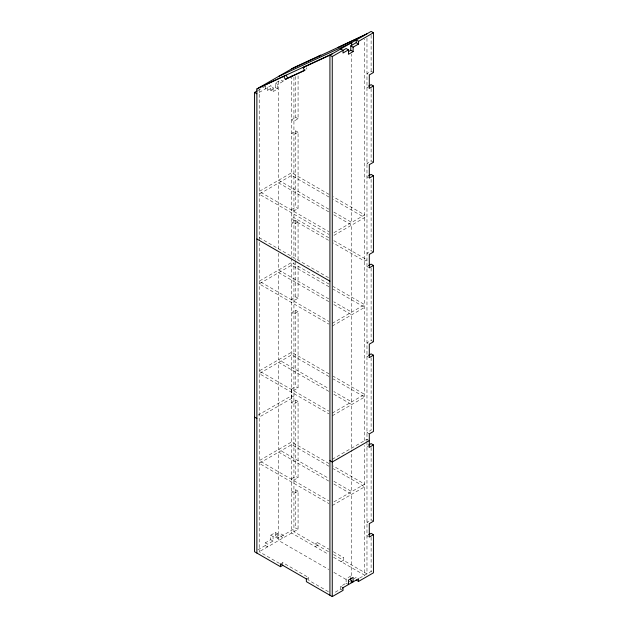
<?xml version="1.0" encoding="UTF-8"?>
<svg xmlns="http://www.w3.org/2000/svg" width="628" height="628" viewBox="0 0 628 628"><rect width="100%" height="100%" fill="white"/><g stroke="black" fill="none" stroke-linecap="round" stroke-linejoin="round"><path stroke-width="0.47" stroke-dasharray="3.14 2.35" d="M279.421 563.395L259.215 551.729L259.215 89.537M291.596 398.435L291.596 258.618M293.928 77.26L293.928 258.571M364.64 440.613L364.64 39.046M366.972 442.151L366.972 37.672M257.857 90.518L265.299 86.224L267.63 87.567L267.63 90.259L265.299 88.909L265.299 86.224M259.215 92.426L270.739 85.769L273.07 87.119L273.07 91.602L270.739 90.259L270.739 85.769M270.739 90.259L275.402 87.567L275.402 83.077L280.842 79.937L283.173 81.287L283.173 78.594M267.63 90.259L273.07 87.119M275.402 83.077L277.733 84.427L283.173 81.287M273.07 91.602L277.733 88.917L277.733 84.427M373.448 72.542L371.117 71.2L366.972 73.594L369.303 74.936M298.072 118.763L295.741 117.412L291.596 119.807L293.928 121.149L298.072 118.763L298.072 75.847M298.072 132.218L295.741 130.875L291.596 133.269L293.928 134.612L298.072 132.218L298.072 208.496L293.928 210.89L291.596 209.54L295.741 207.146L298.072 208.496M373.448 162.283L371.117 160.933L366.972 163.327L369.303 164.669M298.072 221.959L295.741 220.609L291.596 223.003L293.928 224.345L298.072 221.959L298.072 261.067M333.955 232.643L364.64 214.925L333.217 196.776M333.955 235.335L364.64 217.618L333.217 199.469M373.448 252.016L371.117 250.666L366.972 253.06L369.303 254.411M298.072 298.229L295.741 296.887L291.596 299.273L293.928 300.624L298.072 298.229L298.072 264.985M298.072 311.692L295.741 310.342L291.596 312.736L293.928 314.086L298.072 311.692L298.072 387.963L293.928 390.357L291.596 389.015L291.596 533.039L328.538 554.367M332.259 323.357L364.64 304.659L333.217 286.517M332.259 326.05L364.64 307.351L333.217 289.21M373.448 341.75L371.117 340.407L366.972 342.802L369.303 344.144M291.596 389.015L295.741 386.62L298.072 387.963M257.92 415.187L291.596 395.742L293.928 397.092L259.215 417.133M298.072 401.425L295.741 400.083L291.596 402.47L293.928 403.82L298.072 401.425L298.072 477.704L293.928 480.098L291.596 478.748L295.741 476.354L298.072 477.704M332.259 413.091L364.64 394.4L333.217 376.251M332.259 415.783L364.64 397.084L333.217 378.943M332.259 459.304L366.972 439.262L369.303 440.613M298.072 491.159L295.741 489.816L291.596 492.211L293.928 493.553L298.072 491.159L298.072 529.302L259.215 551.729M257.857 549.822L265.299 545.528L265.299 542.835L270.739 539.695L270.739 535.205L275.402 532.513L277.733 533.863L277.733 538.345L295.741 527.952L298.072 529.302M270.739 535.205L273.07 536.555L277.733 533.863M333.955 501.851L364.64 484.133L333.217 465.984M275.402 532.513L275.402 537.003L280.842 533.863L283.173 535.205L283.173 537.898L280.842 536.555L280.842 533.863M332.259 505.516L364.64 486.826L333.217 468.676M265.299 542.835L267.63 544.178L273.07 541.038L273.07 536.555M280.457 563.999L282.788 562.649L308.693 577.603L308.693 580.296L328.891 591.961M317.501 542.608L315.17 543.958L315.17 546.65L317.501 545.3L317.501 542.608L329.198 549.367M373.448 521.224L371.117 519.874L366.972 522.268L368.526 523.163M306.362 578.953L308.693 577.603M333.546 554.571L341.067 558.912L343.398 557.562L343.398 560.255L366.972 573.866L366.972 443.109M343.398 560.255L341.067 561.605L341.067 558.912M350.785 576.033L346.122 578.726L346.122 583.216L340.682 586.356L340.682 589.048L333.947 592.934M353.957 578.694L356.225 577.383M359.593 578.129L371.117 571.472L373.448 572.822M366.972 87.049L368.526 87.951M275.402 87.567L277.733 88.917M366.972 176.79L368.526 177.685M328.97 194.327L291.596 172.747L259.215 191.446L328.868 231.661M328.97 197.019L291.596 175.44L259.215 194.138L328.868 234.354M328.758 209.163L278.644 180.228L278.644 81.083M333.853 212.107L351.688 222.406L351.688 54.118M328.758 211.856L278.644 182.921L278.644 249.426M333.853 214.8L351.688 225.099L351.688 312.14L333.853 301.84M328.75 237.722L293.928 217.618L291.596 218.96L328.97 240.54M333.845 240.665L366.972 259.796L364.64 261.138L333.217 242.997M366.972 266.523L368.526 267.418M259.215 237.659L328.868 277.874M328.97 284.06L291.596 262.488L259.215 281.179L328.868 321.395M328.97 286.753L291.596 265.181L259.215 283.872L328.868 324.087M328.758 298.897L278.644 269.962L278.644 253.335M328.758 301.589L278.644 272.654L278.644 359.703L328.758 388.63M333.853 304.533L351.688 314.832L351.688 401.873L333.853 391.574M366.972 356.257L368.526 357.159M328.97 373.801L291.596 352.222L259.215 370.913L328.868 411.128M328.97 376.494L291.596 354.914L259.215 373.605L328.868 413.821M328.758 391.322L278.644 362.387L278.644 449.436L328.758 478.371M333.853 394.266L351.688 404.565L351.688 448.086M369.303 433.877L366.972 432.535L371.117 430.141L371.117 357.779M366.972 445.998L369.303 447.34M328.97 463.535L291.596 441.955L259.215 460.654L328.868 500.861M328.97 466.227L291.596 444.648L259.215 463.346L328.868 503.554M333.853 481.315L351.688 491.606L351.688 450.025M328.758 481.064L278.644 452.129L278.644 540.52L328.758 569.447M333.853 484L351.688 494.299L351.688 576.104M366.972 535.731L368.526 536.626M333.374 551.777L343.398 557.562M328.538 551.674L293.928 531.688L293.928 262.488M333.546 557.264L364.64 575.217L364.64 445.448M275.402 537.003L277.733 538.345M333.853 572.391L348.297 580.727M349.144 581.222L351.688 582.69M270.739 539.695L273.07 541.038M346.122 583.216L348.454 584.558M340.682 586.356L343.014 587.698M265.299 545.528L267.63 546.87L267.63 544.178M340.682 589.048L343.014 590.391M306.142 67.722L306.919 69.174M371.117 35.286L371.117 71.2M371.117 88.572L371.117 160.933M371.117 179.286L371.117 250.666M371.117 268.038L371.117 340.407M371.117 447.513L371.117 519.874M371.117 537.246L371.117 571.472M295.741 76.451L295.741 117.412M295.741 130.875L295.741 207.146M295.741 220.609L295.741 259.725M295.741 260.699L295.741 296.887M295.741 310.342L295.741 386.62M295.741 400.083L295.741 476.354M295.741 489.816L295.741 527.952M291.596 75.69L291.596 257.653M282.788 562.649L282.788 565.341"/><path stroke-width="0.94" d="M256.883 553.08L256.883 88.956L293.928 67.565L320.822 55.131L318.49 56.481M329.928 595.258L329.928 55.178L371.117 31.4L373.448 32.742L373.448 72.542L369.303 74.936L369.303 88.399L373.448 86.005L373.448 162.283L369.303 164.669L369.303 178.132L373.448 175.738L373.448 252.016L369.303 254.411L369.303 267.866L373.448 265.479L373.448 341.75L369.303 344.144L369.303 357.607L373.448 355.213L373.448 431.483L369.303 433.877L369.303 447.34L373.448 444.946L373.448 521.224L369.303 523.619L369.303 537.073L373.448 534.679L373.448 572.822L358.557 581.418L356.225 580.076M282.788 565.341L280.457 566.692L254.552 551.729L254.552 92.426L257.033 90.997M256.883 88.956L286.109 75.172L287.671 78.076L305.169 69.983M283.778 76.514L285.34 79.418L304.588 70.517L303.034 67.62L305.365 66.27M337.746 47.579L366.972 33.794M285.34 79.418L287.671 78.076M303.034 67.62L329.928 55.178L332.259 56.528L346.122 48.521L348.454 49.871L348.454 54.298L353.117 51.606L353.117 47.178L358.557 44.039L358.557 41.346L373.448 32.742M353.117 51.606L350.785 50.264L350.785 45.836L356.225 42.688L358.557 44.039M348.454 49.871L343.014 53.011L343.014 50.319L340.682 48.976M348.454 51.606L350.785 50.264M368.636 86.091L371.117 84.662L373.448 86.005M368.636 175.832L371.117 174.396L373.448 175.738M368.636 265.566L371.117 264.129L373.448 265.479M368.636 355.299L371.117 353.862L373.448 355.213M369.303 440.613L332.259 461.996L329.928 460.654M368.636 445.04L371.117 443.604L373.448 444.946M368.636 534.773L371.117 533.337L373.448 534.679M342.378 588.067L358.557 578.726L358.557 581.418M306.362 578.953L306.362 581.646L332.259 596.6L343.014 590.391L343.014 587.698M291.596 68.915L364.64 35.137M278.644 76.388L351.688 42.618L351.688 45.31M259.215 87.606L332.259 53.835M358.557 41.346L356.225 39.996L356.225 42.688M350.785 45.836L353.117 47.178M254.552 92.426L256.883 93.776M256.883 239.001L329.928 281.179M254.552 417.133L256.883 418.476M307.021 579.33L280.457 563.999L280.457 566.692M351.688 580.9L351.688 582.69M350.785 577.831L350.785 580.523L353.117 581.866L353.117 577.383L348.454 580.076L348.454 584.558M332.259 56.528L332.259 596.6"/></g></svg>
